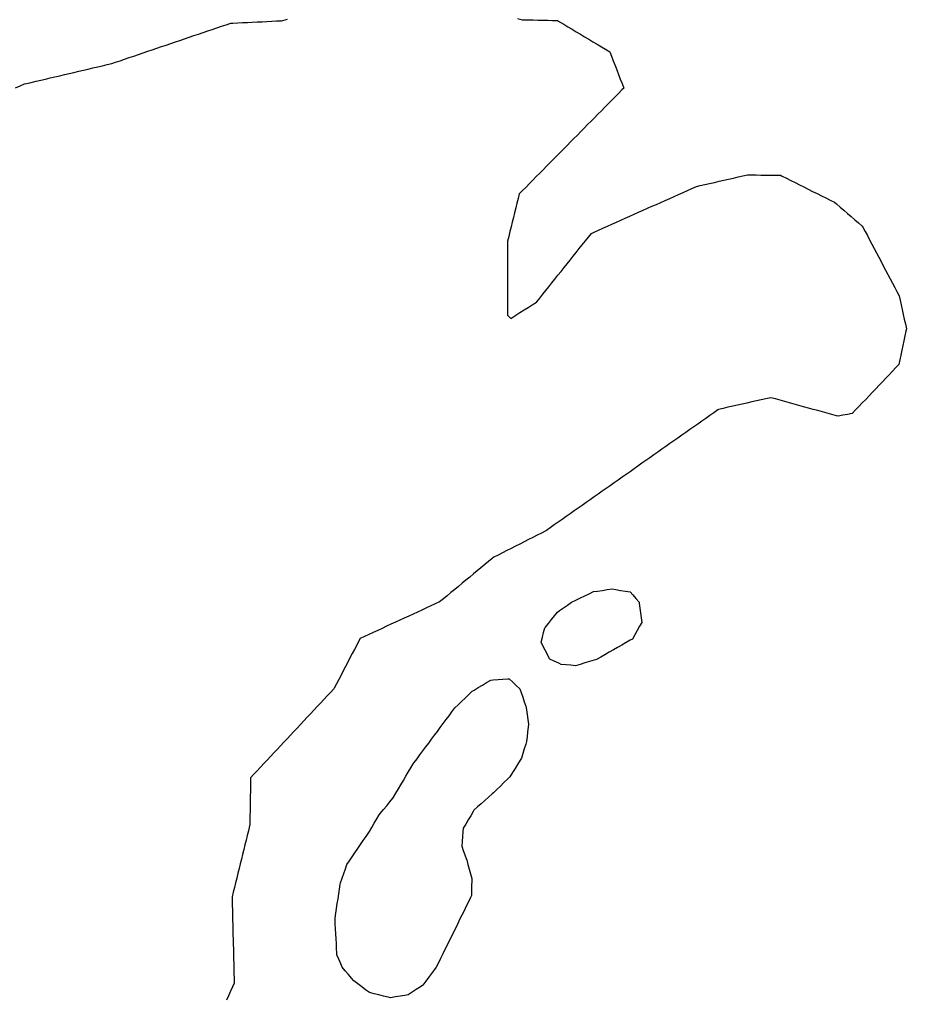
# Model space of a CAD drawing. Header units: millimetres. Extents: x 257 to 2289, y 96 to 1983.
# Drawn here: x 439.4 to 621.4, y 1051.6 to 1252.6 of the extents above; entities that cross this region are included whole.
import ezdxf

# ---------------------------------------------------------------- set-up
doc = ezdxf.new("R2010")
doc.units = ezdxf.units.MM
for name, color, linetype in [('ALL_HOLES', 1, 'Continuous'), ('ALL_ISLANDS', 7, 'Continuous'), ('OUTLINE_ISLAND_01', 7, 'Continuous'), ('OUTLINE_ISLAND_01_HOLE_28', 1, 'Continuous'), ('OUTLINE_ISLAND_01_HOLE_29', 1, 'Continuous')]:
    doc.layers.add(name, color=color, linetype=linetype)

msp = doc.modelspace()

# ---------------------------------------------------------------- linework, layer by layer
at = {"layer": 'ALL_HOLES'}
for points in [[(546.4013, 1124.8845), (546.6644, 1125.8493), (546.9275, 1126.814), (547.1906, 1127.7788), (547.2962, 1127.9116), (547.9184, 1128.6945), (548.5405, 1129.4774), (549.1627, 1130.2602), (549.7849, 1131.0431), (550.1934, 1131.3297), (551.012, 1131.9041), (551.8306, 1132.4785), (552.6492, 1133.0528), (552.6623, 1133.0591), (553.5635, 1133.4925), (554.4647, 1133.9258), (555.3659, 1134.3592), (556.2671, 1134.7926), (557.1683, 1135.226), (557.9925, 1135.3443), (558.9823, 1135.4865), (559.9722, 1135.6286), (560.962, 1135.7708), (561.7291, 1135.6454), (562.716, 1135.484), (563.7029, 1135.3227), (564.6898, 1135.1614), (565.2219, 1134.5514), (565.8793, 1133.7979), (566.5368, 1133.0444), (566.5613, 1132.8439), (566.6825, 1131.8512), (566.8037, 1130.8586), (566.9249, 1129.866), (567.0461, 1128.8733), (566.6149, 1128.1136), (566.1214, 1127.2439), (565.6278, 1126.3742), (565.1343, 1125.5045), (564.7177, 1125.2655), (563.8503, 1124.7679), (562.9829, 1124.2703), (562.1155, 1123.7727), (561.248, 1123.2751), (560.3806, 1122.7775), (559.5132, 1122.2799), (558.6458, 1121.7823), (557.7784, 1121.2847), (557.3269, 1121.1519), (556.3675, 1120.8697), (555.4082, 1120.5876), (554.4488, 1120.3054), (553.4894, 1120.0233), (552.5288, 1120.1156), (551.5333, 1120.2113), (550.5379, 1120.3069), (550.029, 1120.5324), (549.1147, 1120.9375), (548.2004, 1121.3425), (548.1395, 1121.4624), (547.6867, 1122.354), (547.2338, 1123.2456), (546.7809, 1124.1371)], [(539.8505, 1117.326), (540.5833, 1116.6455), (541.3161, 1115.9651), (542.0489, 1115.2846), (542.3077, 1114.5372), (542.6349, 1113.5923), (542.9622, 1112.6473), (543.2894, 1111.7024), (543.3933, 1110.98), (543.5357, 1109.9902), (543.678, 1109.0004), (543.8204, 1108.0106), (543.7571, 1107.4453), (543.6459, 1106.4515), (543.5347, 1105.4577), (543.4234, 1104.4639), (543.2485, 1103.9004), (542.9521, 1102.9454), (542.6556, 1101.9903), (542.3592, 1101.0353), (542.111, 1100.6362), (541.5828, 1099.787), (541.0547, 1098.9379), (540.5265, 1098.0887), (539.9984, 1097.2396), (539.4841, 1096.7357), (538.7698, 1096.0359), (538.0555, 1095.3361), (537.3411, 1094.6363), (536.6268, 1093.9365), (536.3725, 1093.7111), (535.624, 1093.048), (534.8755, 1092.3848), (534.127, 1091.7217), (533.3785, 1091.0586), (532.63, 1090.3954), (532.465, 1090.1167), (531.9556, 1089.2562), (531.4461, 1088.3957), (530.9367, 1087.5352), (530.4272, 1086.6747), (530.3681, 1085.9735), (530.2841, 1084.977), (530.2001, 1083.9805), (530.1161, 1082.9841), (530.4305, 1082.1323), (530.7768, 1081.1942), (531.1232, 1080.2561), (531.136, 1080.2075), (531.3917, 1079.2408), (531.6475, 1078.274), (531.9032, 1077.3073), (532.1589, 1076.3405), (532.1548, 1075.8606), (532.1461, 1074.8607), (532.1374, 1073.8607), (532.1287, 1072.8608), (531.9291, 1072.4579), (531.4851, 1071.5618), (531.0412, 1070.6658), (530.5972, 1069.7697), (530.1532, 1068.8737), (529.7562, 1068.0673), (529.3145, 1067.1701), (528.8728, 1066.273), (528.4311, 1065.3758), (527.9894, 1064.4786), (527.5477, 1063.5815), (527.106, 1062.6843), (526.6643, 1061.7872), (526.2226, 1060.89), (525.7809, 1059.9928), (525.3392, 1059.0957), (524.8975, 1058.1985), (524.5206, 1057.6957), (523.9208, 1056.8955), (523.3211, 1056.0953), (522.7213, 1055.2951), (522.1216, 1054.4949), (521.6272, 1054.1661), (520.7945, 1053.6124), (519.9618, 1053.0586), (519.1291, 1052.5048), (518.4681, 1052.3952), (517.4816, 1052.2315), (516.495, 1052.0678), (515.5085, 1051.9041), (515.047, 1052.0189), (514.0766, 1052.2603), (513.1062, 1052.5018), (512.1358, 1052.7432), (511.1654, 1052.9847), (510.3942, 1053.5588), (509.5921, 1054.1559), (508.79, 1054.7531), (507.9879, 1055.3503), (507.5168, 1055.9034), (506.8684, 1056.6648), (506.22, 1057.4261), (505.5717, 1058.1874), (505.2797, 1058.8907), (504.8963, 1059.8143), (504.5129, 1060.7379), (504.497, 1061.0287), (504.4425, 1062.0272), (504.3879, 1063.0257), (504.3333, 1064.0242), (504.2787, 1065.0227), (504.2242, 1066.0212), (504.1696, 1067.0197), (504.115, 1068.0183), (504.1486, 1068.2499), (504.2921, 1069.2396), (504.4357, 1070.2292), (504.5792, 1071.2188), (504.7227, 1072.2085), (504.8662, 1073.1981), (505.0097, 1074.1878), (505.1533, 1075.1774), (505.2615, 1075.4922), (505.5865, 1076.4379), (505.9116, 1077.3836), (506.2367, 1078.3292), (506.5618, 1079.2749), (507.0736, 1080.0209), (507.6393, 1080.8455), (508.2051, 1081.6701), (508.7708, 1082.4947), (509.3366, 1083.3192), (509.9023, 1084.1438), (510.4681, 1084.9684), (511.0338, 1085.793), (511.1555, 1085.9997), (511.6628, 1086.8614), (512.1702, 1087.7232), (512.6775, 1088.5849), (513.1849, 1089.4467), (513.4515, 1089.7703), (514.0873, 1090.5421), (514.7231, 1091.314), (515.359, 1092.0858), (515.9948, 1092.8576), (516.0971, 1093.0305), (516.6063, 1093.8911), (517.1156, 1094.7517), (517.6248, 1095.6124), (518.1341, 1096.473), (518.6433, 1097.3336), (519.1525, 1098.1942), (519.6618, 1099.0548), (520.171, 1099.9155), (520.3425, 1100.1456), (520.9401, 1100.9474), (521.5376, 1101.7493), (522.1352, 1102.5511), (522.7327, 1103.3529), (523.3302, 1104.1548), (523.9278, 1104.9566), (524.5253, 1105.7584), (525.1229, 1106.5603), (525.7204, 1107.3621), (526.318, 1108.1639), (526.9155, 1108.9658), (527.5131, 1109.7676), (528.1106, 1110.5695), (528.7081, 1111.3713), (529.3607, 1111.9991), (530.0813, 1112.6924), (530.802, 1113.3857), (531.5226, 1114.079), (532.2432, 1114.7723), (532.6429, 1115.0126), (533.4999, 1115.5278), (534.357, 1116.043), (535.214, 1116.5582), (536.0711, 1117.0735), (536.5798, 1117.1074), (537.5776, 1117.1741), (538.5754, 1117.2408), (539.5732, 1117.3074)]]:
    msp.add_lwpolyline(points, close=True, dxfattribs=at)
at = {"layer": 'ALL_ISLANDS'}
for points in [[(438.5456, 1238.5885), (439.4644, 1238.9831), (440.3833, 1239.3777), (440.7913, 1239.4734), (441.7649, 1239.7016), (442.7384, 1239.9299), (443.712, 1240.1582), (444.6856, 1240.3865), (445.6592, 1240.6148), (446.6328, 1240.8431), (447.6064, 1241.0713), (448.58, 1241.2996), (449.5536, 1241.5279), (450.5272, 1241.7562), (451.5008, 1241.9845), (452.4744, 1242.2128), (453.448, 1242.441), (454.4216, 1242.6693), (455.3952, 1242.8976), (456.3688, 1243.1259), (457.3424, 1243.3542), (458.316, 1243.5825), (459.0316, 1243.8252), (459.9787, 1244.1463), (460.9257, 1244.4675), (461.8727, 1244.7886), (462.8197, 1245.1098), (463.7668, 1245.431), (464.7138, 1245.7521), (465.6608, 1246.0733), (466.6078, 1246.3944), (467.5549, 1246.7156), (468.5019, 1247.0368), (469.4489, 1247.3579), (470.3959, 1247.6791), (471.343, 1248.0002), (472.29, 1248.3214), (473.237, 1248.6426), (474.184, 1248.9637), (475.1311, 1249.2849), (476.0781, 1249.606), (477.0251, 1249.9272), (477.9721, 1250.2484), (478.9192, 1250.5695), (479.8662, 1250.8907), (480.8132, 1251.2119), (481.7602, 1251.533), (482.7073, 1251.8542), (483.1388, 1251.8743), (484.1377, 1251.9209), (485.1366, 1251.9674), (486.1355, 1252.014), (487.1344, 1252.0606), (488.1334, 1252.1071), (489.1323, 1252.1537), (490.1312, 1252.2003), (491.1301, 1252.2469), (492.129, 1252.2934), (493.1279, 1252.34), (493.4189, 1252.4132), (494.3886, 1252.6574)], [(541.5292, 1252.8103), (542.4969, 1252.5583), (542.7601, 1252.552), (543.7598, 1252.5281), (544.7595, 1252.5042), (545.7592, 1252.4803), (546.759, 1252.4564), (547.7587, 1252.4325), (548.7584, 1252.4086), (549.7581, 1252.3847), (550.1821, 1252.1324), (551.0414, 1251.621), (551.9008, 1251.1095), (552.7601, 1250.5981), (553.6195, 1250.0867), (554.4788, 1249.5753), (555.3381, 1249.0639), (556.1975, 1248.5525), (557.0568, 1248.0411), (557.9161, 1247.5297), (558.7755, 1247.0183), (559.6348, 1246.5069), (560.4942, 1245.9955), (560.4954, 1245.9922), (560.8545, 1245.0589), (561.2137, 1244.1256), (561.5728, 1243.1923), (561.9319, 1242.259), (562.291, 1241.3257), (562.6501, 1240.3924), (563.0092, 1239.4591), (563.3684, 1238.5258), (562.9898, 1238.1427), (562.287, 1237.4313), (561.5841, 1236.72), (560.8813, 1236.0086), (560.1784, 1235.2973), (559.4756, 1234.5859), (558.7728, 1233.8746), (558.0699, 1233.1632), (557.3671, 1232.4519), (556.6642, 1231.7405), (555.9614, 1231.0292), (555.2586, 1230.3178), (554.5557, 1229.6065), (553.8529, 1228.8951), (553.15, 1228.1838), (552.4472, 1227.4724), (551.7444, 1226.7611), (551.0415, 1226.0497), (550.3387, 1225.3384), (549.6359, 1224.627), (548.933, 1223.9157), (548.2302, 1223.2044), (547.5273, 1222.493), (546.8245, 1221.7817), (546.1217, 1221.0703), (545.4188, 1220.359), (544.716, 1219.6476), (544.0131, 1218.9363), (543.3103, 1218.2249), (542.6075, 1217.5136), (541.9046, 1216.8022), (541.68, 1215.8841), (541.4423, 1214.9128), (541.2046, 1213.9414), (540.9668, 1212.9701), (540.7291, 1211.9987), (540.4914, 1211.0274), (540.2537, 1210.0561), (540.016, 1209.0847), (539.7783, 1208.1134), (539.5406, 1207.1421), (539.5403, 1206.9583), (539.5386, 1205.9583), (539.5369, 1204.9583), (539.5352, 1203.9583), (539.5335, 1202.9583), (539.5318, 1201.9583), (539.5301, 1200.9583), (539.5284, 1199.9583), (539.5266, 1198.9583), (539.5249, 1197.9583), (539.5232, 1196.9583), (539.5215, 1195.9583), (539.5198, 1194.9583), (539.5181, 1193.9583), (539.5164, 1192.9583), (539.5147, 1191.9583), (540.168, 1191.2747), (540.3744, 1191.4048), (541.2205, 1191.9377), (542.0666, 1192.4707), (542.9128, 1193.0037), (543.7589, 1193.5367), (544.605, 1194.0696), (545.4511, 1194.6026), (545.4984, 1194.6617), (546.1225, 1195.443), (546.7467, 1196.2242), (547.3709, 1197.0055), (547.9951, 1197.7868), (548.6193, 1198.568), (549.2435, 1199.3493), (549.8677, 1200.1306), (550.4919, 1200.9118), (551.1161, 1201.6931), (551.7403, 1202.4744), (552.3645, 1203.2556), (552.9887, 1204.0369), (553.6129, 1204.8182), (554.2371, 1205.5995), (554.8613, 1206.3807), (555.4855, 1207.162), (556.1097, 1207.9433), (556.7339, 1208.7245), (557.282, 1208.9695), (558.195, 1209.3774), (559.108, 1209.7854), (560.021, 1210.1934), (560.934, 1210.6013), (561.847, 1211.0093), (562.76, 1211.4172), (563.673, 1211.8252), (564.586, 1212.2332), (565.499, 1212.6411), (566.412, 1213.0491), (567.325, 1213.457), (568.238, 1213.865), (569.151, 1214.273), (570.064, 1214.6809), (570.977, 1215.0889), (571.89, 1215.4968), (572.803, 1215.9048), (573.716, 1216.3128), (574.629, 1216.7207), (575.542, 1217.1287), (576.455, 1217.5366), (577.368, 1217.9446), (578.281, 1218.3526), (579.0403, 1218.5245), (580.0157, 1218.7453), (580.991, 1218.9662), (581.9663, 1219.187), (582.9416, 1219.4079), (583.9169, 1219.6287), (584.8922, 1219.8496), (585.8675, 1220.0704), (586.8428, 1220.2913), (587.8181, 1220.5121), (588.7934, 1220.733), (589.5147, 1220.7225), (590.5145, 1220.708), (591.5144, 1220.6934), (592.5143, 1220.6789), (593.5142, 1220.6644), (594.5141, 1220.6499), (595.514, 1220.6353), (595.867, 1220.4601), (596.7627, 1220.0156), (597.6584, 1219.571), (598.5542, 1219.1264), (599.4499, 1218.6818), (600.3456, 1218.2372), (601.2414, 1217.7926), (602.1371, 1217.348), (603.0329, 1216.9035), (603.9286, 1216.4589), (604.8243, 1216.0143), (605.7201, 1215.5697), (606.6158, 1215.1251), (607.0168, 1214.7804), (607.7751, 1214.1285), (608.5334, 1213.4766), (609.2917, 1212.8248), (610.0501, 1212.1729), (610.8084, 1211.521), (611.5667, 1210.8691), (612.325, 1210.2172), (612.4278, 1210.0231), (612.8955, 1209.1392), (613.3632, 1208.2553), (613.8309, 1207.3714), (614.2986, 1206.4875), (614.7664, 1205.6037), (615.2341, 1204.7198), (615.7018, 1203.8359), (616.1695, 1202.952), (616.6372, 1202.0681), (617.1049, 1201.1843), (617.5726, 1200.3004), (618.0404, 1199.4165), (618.5081, 1198.5326), (618.9758, 1197.6487), (619.4435, 1196.7649), (619.9112, 1195.881), (620.0978, 1195.0299), (620.312, 1194.0531), (620.5262, 1193.0764), (620.7404, 1192.0996), (620.9546, 1191.1228), (621.1688, 1190.146), (621.383, 1189.1692), (621.2734, 1188.6481), (621.0676, 1187.6695), (620.8619, 1186.6909), (620.6561, 1185.7123), (620.4503, 1184.7337), (620.2445, 1183.7551), (620.0387, 1182.7765), (619.8329, 1181.7979), (619.2409, 1181.1784), (618.5501, 1180.4554), (617.8592, 1179.7324), (617.1683, 1179.0094), (616.4775, 1178.2864), (615.7866, 1177.5635), (615.0957, 1176.8405), (614.4049, 1176.1175), (613.714, 1175.3945), (613.0231, 1174.6715), (612.3323, 1173.9485), (611.6414, 1173.2256), (610.9506, 1172.5026), (610.2597, 1171.7796), (609.3219, 1171.5941), (608.3409, 1171.4), (607.3599, 1171.206), (607.0425, 1171.2934), (606.0784, 1171.5591), (605.1144, 1171.8247), (604.1503, 1172.0904), (603.1862, 1172.356), (602.2221, 1172.6217), (601.2581, 1172.8873), (600.294, 1173.153), (599.3299, 1173.4186), (598.3659, 1173.6842), (597.4018, 1173.9499), (596.4377, 1174.2155), (595.4736, 1174.4812), (594.5096, 1174.7468), (593.5455, 1175.0125), (593.5342, 1175.0099), (592.5586, 1174.7906), (591.5829, 1174.5713), (590.6073, 1174.352), (589.6316, 1174.1327), (588.6559, 1173.9134), (587.6803, 1173.6941), (586.7046, 1173.4747), (585.729, 1173.2554), (584.7533, 1173.0361), (583.7777, 1172.8168), (582.802, 1172.5975), (582.6476, 1172.4889), (581.8297, 1171.9134), (581.0119, 1171.338), (580.194, 1170.7626), (579.3761, 1170.1872), (578.5583, 1169.6118), (577.7404, 1169.0364), (576.9225, 1168.461), (576.1047, 1167.8856), (575.2868, 1167.3102), (574.4689, 1166.7348), (573.6511, 1166.1594), (572.8332, 1165.584), (572.0153, 1165.0086), (571.1974, 1164.4332), (570.3796, 1163.8578), (569.5617, 1163.2824), (568.7438, 1162.707), (567.926, 1162.1316), (567.1081, 1161.5561), (566.2902, 1160.9807), (565.4724, 1160.4053), (564.6545, 1159.8299), (563.8366, 1159.2545), (563.0188, 1158.6791), (562.2009, 1158.1037), (561.383, 1157.5283), (560.5652, 1156.9529), (559.7473, 1156.3775), (558.9294, 1155.8021), (558.1116, 1155.2267), (557.2937, 1154.6513), (556.4758, 1154.0759), (555.658, 1153.5005), (554.8401, 1152.9251), (554.0222, 1152.3497), (553.2043, 1151.7743), (552.3865, 1151.1988), (551.5686, 1150.6234), (550.7507, 1150.048), (549.9329, 1149.4726), (549.115, 1148.8972), (548.2971, 1148.3218), (547.4793, 1147.7464), (547.3966, 1147.7046), (546.5043, 1147.2531), (545.6119, 1146.8017), (544.7196, 1146.3503), (543.8273, 1145.8988), (542.935, 1145.4474), (542.0427, 1144.9959), (541.1504, 1144.5445), (540.2581, 1144.0931), (539.3658, 1143.6416), (538.4735, 1143.1902), (537.5812, 1142.7387), (536.6889, 1142.2873), (536.379, 1142.0315), (535.6077, 1141.3951), (534.8363, 1140.7586), (534.065, 1140.1222), (533.2937, 1139.4857), (532.5224, 1138.8492), (531.7511, 1138.2128), (530.9798, 1137.5763), (530.2085, 1136.9399), (529.4372, 1136.3034), (528.6659, 1135.667), (527.8945, 1135.0305), (527.1232, 1134.394), (526.3519, 1133.7576), (525.5806, 1133.1211), (524.6809, 1132.7071), (523.7725, 1132.2891), (522.864, 1131.8711), (521.9556, 1131.453), (521.0472, 1131.035), (520.1387, 1130.617), (519.2303, 1130.1989), (518.3219, 1129.7809), (517.4134, 1129.3629), (516.505, 1128.9449), (515.5966, 1128.5268), (514.6881, 1128.1088), (513.7797, 1127.6908), (512.8713, 1127.2727), (511.9628, 1126.8547), (511.0544, 1126.4367), (510.146, 1126.0187), (509.2375, 1125.6006), (509.0114, 1125.1633), (508.5521, 1124.275), (508.0928, 1123.3867), (507.6335, 1122.4984), (507.1742, 1121.6102), (506.7149, 1120.7219), (506.2556, 1119.8336), (505.7963, 1118.9453), (505.337, 1118.057), (504.8777, 1117.1688), (504.4184, 1116.2805), (503.9591, 1115.3922), (503.8556, 1115.2816), (503.1726, 1114.5512), (502.4896, 1113.8208), (501.8066, 1113.0904), (501.1236, 1112.36), (500.4405, 1111.6296), (499.7575, 1110.8992), (499.0745, 1110.1688), (498.3915, 1109.4384), (497.7085, 1108.708), (497.0254, 1107.9776), (496.3424, 1107.2472), (495.6594, 1106.5168), (494.9764, 1105.7864), (494.2934, 1105.056), (493.6103, 1104.3256), (492.9273, 1103.5952), (492.2443, 1102.8648), (491.5613, 1102.1344), (490.8783, 1101.404), (490.1952, 1100.6736), (489.5122, 1099.9432), (488.8292, 1099.2128), (488.1462, 1098.4824), (487.4632, 1097.752), (486.7801, 1097.0216), (486.7678, 1096.2789), (486.7513, 1095.279), (486.7347, 1094.2791), (486.7181, 1093.2793), (486.7016, 1092.2794), (486.685, 1091.2795), (486.6684, 1090.2797), (486.6519, 1089.2798), (486.6353, 1088.28), (486.6188, 1087.2801), (486.5852, 1087.1447), (486.3447, 1086.174), (486.1041, 1085.2034), (485.8636, 1084.2327), (485.6231, 1083.2621), (485.3825, 1082.2914), (485.142, 1081.3208), (484.9015, 1080.3502), (484.661, 1079.3795), (484.4204, 1078.4089), (484.1799, 1077.4382), (483.9394, 1076.4676), (483.6988, 1075.497), (483.4583, 1074.5263), (483.2178, 1073.5557), (482.9773, 1072.585), (482.9947, 1071.8682), (483.019, 1070.8685), (483.0434, 1069.8687), (483.0677, 1068.869), (483.092, 1067.8693), (483.1163, 1066.8696), (483.1407, 1065.8699), (483.165, 1064.8702), (483.1893, 1063.8705), (483.2136, 1062.8708), (483.238, 1061.8711), (483.2623, 1060.8714), (483.2866, 1059.8717), (483.311, 1058.872), (483.3353, 1057.8723), (483.3596, 1056.8726), (483.3839, 1055.8729), (483.4083, 1054.8732), (483.0723, 1054.1467), (482.6526, 1053.239), (482.2329, 1052.3314), (481.8131, 1051.4237)]]:
    msp.add_lwpolyline(points, dxfattribs=at)
at = {"layer": 'OUTLINE_ISLAND_01'}
for points in [[(438.5456, 1238.5885), (439.4644, 1238.9831), (440.3833, 1239.3777), (440.7913, 1239.4734), (441.7649, 1239.7016), (442.7384, 1239.9299), (443.712, 1240.1582), (444.6856, 1240.3865), (445.6592, 1240.6148), (446.6328, 1240.8431), (447.6064, 1241.0713), (448.58, 1241.2996), (449.5536, 1241.5279), (450.5272, 1241.7562), (451.5008, 1241.9845), (452.4744, 1242.2128), (453.448, 1242.441), (454.4216, 1242.6693), (455.3952, 1242.8976), (456.3688, 1243.1259), (457.3424, 1243.3542), (458.316, 1243.5825), (459.0316, 1243.8252), (459.9787, 1244.1463), (460.9257, 1244.4675), (461.8727, 1244.7886), (462.8197, 1245.1098), (463.7668, 1245.431), (464.7138, 1245.7521), (465.6608, 1246.0733), (466.6078, 1246.3944), (467.5549, 1246.7156), (468.5019, 1247.0368), (469.4489, 1247.3579), (470.3959, 1247.6791), (471.343, 1248.0002), (472.29, 1248.3214), (473.237, 1248.6426), (474.184, 1248.9637), (475.1311, 1249.2849), (476.0781, 1249.606), (477.0251, 1249.9272), (477.9721, 1250.2484), (478.9192, 1250.5695), (479.8662, 1250.8907), (480.8132, 1251.2119), (481.7602, 1251.533), (482.7073, 1251.8542), (483.1388, 1251.8743), (484.1377, 1251.9209), (485.1366, 1251.9674), (486.1355, 1252.014), (487.1344, 1252.0606), (488.1334, 1252.1071), (489.1323, 1252.1537), (490.1312, 1252.2003), (491.1301, 1252.2469), (492.129, 1252.2934), (493.1279, 1252.34), (493.4189, 1252.4132), (494.3886, 1252.6574)], [(541.5292, 1252.8103), (542.4969, 1252.5583), (542.7601, 1252.552), (543.7598, 1252.5281), (544.7595, 1252.5042), (545.7592, 1252.4803), (546.759, 1252.4564), (547.7587, 1252.4325), (548.7584, 1252.4086), (549.7581, 1252.3847), (550.1821, 1252.1324), (551.0414, 1251.621), (551.9008, 1251.1095), (552.7601, 1250.5981), (553.6195, 1250.0867), (554.4788, 1249.5753), (555.3381, 1249.0639), (556.1975, 1248.5525), (557.0568, 1248.0411), (557.9161, 1247.5297), (558.7755, 1247.0183), (559.6348, 1246.5069), (560.4942, 1245.9955), (560.4954, 1245.9922), (560.8545, 1245.0589), (561.2137, 1244.1256), (561.5728, 1243.1923), (561.9319, 1242.259), (562.291, 1241.3257), (562.6501, 1240.3924), (563.0092, 1239.4591), (563.3684, 1238.5258), (562.9898, 1238.1427), (562.287, 1237.4313), (561.5841, 1236.72), (560.8813, 1236.0086), (560.1784, 1235.2973), (559.4756, 1234.5859), (558.7728, 1233.8746), (558.0699, 1233.1632), (557.3671, 1232.4519), (556.6642, 1231.7405), (555.9614, 1231.0292), (555.2586, 1230.3178), (554.5557, 1229.6065), (553.8529, 1228.8951), (553.15, 1228.1838), (552.4472, 1227.4724), (551.7444, 1226.7611), (551.0415, 1226.0497), (550.3387, 1225.3384), (549.6359, 1224.627), (548.933, 1223.9157), (548.2302, 1223.2044), (547.5273, 1222.493), (546.8245, 1221.7817), (546.1217, 1221.0703), (545.4188, 1220.359), (544.716, 1219.6476), (544.0131, 1218.9363), (543.3103, 1218.2249), (542.6075, 1217.5136), (541.9046, 1216.8022), (541.68, 1215.8841), (541.4423, 1214.9128), (541.2046, 1213.9414), (540.9668, 1212.9701), (540.7291, 1211.9987), (540.4914, 1211.0274), (540.2537, 1210.0561), (540.016, 1209.0847), (539.7783, 1208.1134), (539.5406, 1207.1421), (539.5403, 1206.9583), (539.5386, 1205.9583), (539.5369, 1204.9583), (539.5352, 1203.9583), (539.5335, 1202.9583), (539.5318, 1201.9583), (539.5301, 1200.9583), (539.5284, 1199.9583), (539.5266, 1198.9583), (539.5249, 1197.9583), (539.5232, 1196.9583), (539.5215, 1195.9583), (539.5198, 1194.9583), (539.5181, 1193.9583), (539.5164, 1192.9583), (539.5147, 1191.9583), (540.168, 1191.2747), (540.3744, 1191.4048), (541.2205, 1191.9377), (542.0666, 1192.4707), (542.9128, 1193.0037), (543.7589, 1193.5367), (544.605, 1194.0696), (545.4511, 1194.6026), (545.4984, 1194.6617), (546.1225, 1195.443), (546.7467, 1196.2242), (547.3709, 1197.0055), (547.9951, 1197.7868), (548.6193, 1198.568), (549.2435, 1199.3493), (549.8677, 1200.1306), (550.4919, 1200.9118), (551.1161, 1201.6931), (551.7403, 1202.4744), (552.3645, 1203.2556), (552.9887, 1204.0369), (553.6129, 1204.8182), (554.2371, 1205.5995), (554.8613, 1206.3807), (555.4855, 1207.162), (556.1097, 1207.9433), (556.7339, 1208.7245), (557.282, 1208.9695), (558.195, 1209.3774), (559.108, 1209.7854), (560.021, 1210.1934), (560.934, 1210.6013), (561.847, 1211.0093), (562.76, 1211.4172), (563.673, 1211.8252), (564.586, 1212.2332), (565.499, 1212.6411), (566.412, 1213.0491), (567.325, 1213.457), (568.238, 1213.865), (569.151, 1214.273), (570.064, 1214.6809), (570.977, 1215.0889), (571.89, 1215.4968), (572.803, 1215.9048), (573.716, 1216.3128), (574.629, 1216.7207), (575.542, 1217.1287), (576.455, 1217.5366), (577.368, 1217.9446), (578.281, 1218.3526), (579.0403, 1218.5245), (580.0157, 1218.7453), (580.991, 1218.9662), (581.9663, 1219.187), (582.9416, 1219.4079), (583.9169, 1219.6287), (584.8922, 1219.8496), (585.8675, 1220.0704), (586.8428, 1220.2913), (587.8181, 1220.5121), (588.7934, 1220.733), (589.5147, 1220.7225), (590.5145, 1220.708), (591.5144, 1220.6934), (592.5143, 1220.6789), (593.5142, 1220.6644), (594.5141, 1220.6499), (595.514, 1220.6353), (595.867, 1220.4601), (596.7627, 1220.0156), (597.6584, 1219.571), (598.5542, 1219.1264), (599.4499, 1218.6818), (600.3456, 1218.2372), (601.2414, 1217.7926), (602.1371, 1217.348), (603.0329, 1216.9035), (603.9286, 1216.4589), (604.8243, 1216.0143), (605.7201, 1215.5697), (606.6158, 1215.1251), (607.0168, 1214.7804), (607.7751, 1214.1285), (608.5334, 1213.4766), (609.2917, 1212.8248), (610.0501, 1212.1729), (610.8084, 1211.521), (611.5667, 1210.8691), (612.325, 1210.2172), (612.4278, 1210.0231), (612.8955, 1209.1392), (613.3632, 1208.2553), (613.8309, 1207.3714), (614.2986, 1206.4875), (614.7664, 1205.6037), (615.2341, 1204.7198), (615.7018, 1203.8359), (616.1695, 1202.952), (616.6372, 1202.0681), (617.1049, 1201.1843), (617.5726, 1200.3004), (618.0404, 1199.4165), (618.5081, 1198.5326), (618.9758, 1197.6487), (619.4435, 1196.7649), (619.9112, 1195.881), (620.0978, 1195.0299), (620.312, 1194.0531), (620.5262, 1193.0764), (620.7404, 1192.0996), (620.9546, 1191.1228), (621.1688, 1190.146), (621.383, 1189.1692), (621.2734, 1188.6481), (621.0676, 1187.6695), (620.8619, 1186.6909), (620.6561, 1185.7123), (620.4503, 1184.7337), (620.2445, 1183.7551), (620.0387, 1182.7765), (619.8329, 1181.7979), (619.2409, 1181.1784), (618.5501, 1180.4554), (617.8592, 1179.7324), (617.1683, 1179.0094), (616.4775, 1178.2864), (615.7866, 1177.5635), (615.0957, 1176.8405), (614.4049, 1176.1175), (613.714, 1175.3945), (613.0231, 1174.6715), (612.3323, 1173.9485), (611.6414, 1173.2256), (610.9506, 1172.5026), (610.2597, 1171.7796), (609.3219, 1171.5941), (608.3409, 1171.4), (607.3599, 1171.206), (607.0425, 1171.2934), (606.0784, 1171.5591), (605.1144, 1171.8247), (604.1503, 1172.0904), (603.1862, 1172.356), (602.2221, 1172.6217), (601.2581, 1172.8873), (600.294, 1173.153), (599.3299, 1173.4186), (598.3659, 1173.6842), (597.4018, 1173.9499), (596.4377, 1174.2155), (595.4736, 1174.4812), (594.5096, 1174.7468), (593.5455, 1175.0125), (593.5342, 1175.0099), (592.5586, 1174.7906), (591.5829, 1174.5713), (590.6073, 1174.352), (589.6316, 1174.1327), (588.6559, 1173.9134), (587.6803, 1173.6941), (586.7046, 1173.4747), (585.729, 1173.2554), (584.7533, 1173.0361), (583.7777, 1172.8168), (582.802, 1172.5975), (582.6476, 1172.4889), (581.8297, 1171.9134), (581.0119, 1171.338), (580.194, 1170.7626), (579.3761, 1170.1872), (578.5583, 1169.6118), (577.7404, 1169.0364), (576.9225, 1168.461), (576.1047, 1167.8856), (575.2868, 1167.3102), (574.4689, 1166.7348), (573.6511, 1166.1594), (572.8332, 1165.584), (572.0153, 1165.0086), (571.1974, 1164.4332), (570.3796, 1163.8578), (569.5617, 1163.2824), (568.7438, 1162.707), (567.926, 1162.1316), (567.1081, 1161.5561), (566.2902, 1160.9807), (565.4724, 1160.4053), (564.6545, 1159.8299), (563.8366, 1159.2545), (563.0188, 1158.6791), (562.2009, 1158.1037), (561.383, 1157.5283), (560.5652, 1156.9529), (559.7473, 1156.3775), (558.9294, 1155.8021), (558.1116, 1155.2267), (557.2937, 1154.6513), (556.4758, 1154.0759), (555.658, 1153.5005), (554.8401, 1152.9251), (554.0222, 1152.3497), (553.2043, 1151.7743), (552.3865, 1151.1988), (551.5686, 1150.6234), (550.7507, 1150.048), (549.9329, 1149.4726), (549.115, 1148.8972), (548.2971, 1148.3218), (547.4793, 1147.7464), (547.3966, 1147.7046), (546.5043, 1147.2531), (545.6119, 1146.8017), (544.7196, 1146.3503), (543.8273, 1145.8988), (542.935, 1145.4474), (542.0427, 1144.9959), (541.1504, 1144.5445), (540.2581, 1144.0931), (539.3658, 1143.6416), (538.4735, 1143.1902), (537.5812, 1142.7387), (536.6889, 1142.2873), (536.379, 1142.0315), (535.6077, 1141.3951), (534.8363, 1140.7586), (534.065, 1140.1222), (533.2937, 1139.4857), (532.5224, 1138.8492), (531.7511, 1138.2128), (530.9798, 1137.5763), (530.2085, 1136.9399), (529.4372, 1136.3034), (528.6659, 1135.667), (527.8945, 1135.0305), (527.1232, 1134.394), (526.3519, 1133.7576), (525.5806, 1133.1211), (524.6809, 1132.7071), (523.7725, 1132.2891), (522.864, 1131.8711), (521.9556, 1131.453), (521.0472, 1131.035), (520.1387, 1130.617), (519.2303, 1130.1989), (518.3219, 1129.7809), (517.4134, 1129.3629), (516.505, 1128.9449), (515.5966, 1128.5268), (514.6881, 1128.1088), (513.7797, 1127.6908), (512.8713, 1127.2727), (511.9628, 1126.8547), (511.0544, 1126.4367), (510.146, 1126.0187), (509.2375, 1125.6006), (509.0114, 1125.1633), (508.5521, 1124.275), (508.0928, 1123.3867), (507.6335, 1122.4984), (507.1742, 1121.6102), (506.7149, 1120.7219), (506.2556, 1119.8336), (505.7963, 1118.9453), (505.337, 1118.057), (504.8777, 1117.1688), (504.4184, 1116.2805), (503.9591, 1115.3922), (503.8556, 1115.2816), (503.1726, 1114.5512), (502.4896, 1113.8208), (501.8066, 1113.0904), (501.1236, 1112.36), (500.4405, 1111.6296), (499.7575, 1110.8992), (499.0745, 1110.1688), (498.3915, 1109.4384), (497.7085, 1108.708), (497.0254, 1107.9776), (496.3424, 1107.2472), (495.6594, 1106.5168), (494.9764, 1105.7864), (494.2934, 1105.056), (493.6103, 1104.3256), (492.9273, 1103.5952), (492.2443, 1102.8648), (491.5613, 1102.1344), (490.8783, 1101.404), (490.1952, 1100.6736), (489.5122, 1099.9432), (488.8292, 1099.2128), (488.1462, 1098.4824), (487.4632, 1097.752), (486.7801, 1097.0216), (486.7678, 1096.2789), (486.7513, 1095.279), (486.7347, 1094.2791), (486.7181, 1093.2793), (486.7016, 1092.2794), (486.685, 1091.2795), (486.6684, 1090.2797), (486.6519, 1089.2798), (486.6353, 1088.28), (486.6188, 1087.2801), (486.5852, 1087.1447), (486.3447, 1086.174), (486.1041, 1085.2034), (485.8636, 1084.2327), (485.6231, 1083.2621), (485.3825, 1082.2914), (485.142, 1081.3208), (484.9015, 1080.3502), (484.661, 1079.3795), (484.4204, 1078.4089), (484.1799, 1077.4382), (483.9394, 1076.4676), (483.6988, 1075.497), (483.4583, 1074.5263), (483.2178, 1073.5557), (482.9773, 1072.585), (482.9947, 1071.8682), (483.019, 1070.8685), (483.0434, 1069.8687), (483.0677, 1068.869), (483.092, 1067.8693), (483.1163, 1066.8696), (483.1407, 1065.8699), (483.165, 1064.8702), (483.1893, 1063.8705), (483.2136, 1062.8708), (483.238, 1061.8711), (483.2623, 1060.8714), (483.2866, 1059.8717), (483.311, 1058.872), (483.3353, 1057.8723), (483.3596, 1056.8726), (483.3839, 1055.8729), (483.4083, 1054.8732), (483.0723, 1054.1467), (482.6526, 1053.239), (482.2329, 1052.3314), (481.8131, 1051.4237)]]:
    msp.add_lwpolyline(points, dxfattribs=at)
at = {"layer": 'OUTLINE_ISLAND_01_HOLE_28'}
msp.add_lwpolyline([(539.8505, 1117.326), (540.5833, 1116.6455), (541.3161, 1115.9651), (542.0489, 1115.2846), (542.3077, 1114.5372), (542.6349, 1113.5923), (542.9622, 1112.6473), (543.2894, 1111.7024), (543.3933, 1110.98), (543.5357, 1109.9902), (543.678, 1109.0004), (543.8204, 1108.0106), (543.7571, 1107.4453), (543.6459, 1106.4515), (543.5347, 1105.4577), (543.4234, 1104.4639), (543.2485, 1103.9004), (542.9521, 1102.9454), (542.6556, 1101.9903), (542.3592, 1101.0353), (542.111, 1100.6362), (541.5828, 1099.787), (541.0547, 1098.9379), (540.5265, 1098.0887), (539.9984, 1097.2396), (539.4841, 1096.7357), (538.7698, 1096.0359), (538.0555, 1095.3361), (537.3411, 1094.6363), (536.6268, 1093.9365), (536.3725, 1093.7111), (535.624, 1093.048), (534.8755, 1092.3848), (534.127, 1091.7217), (533.3785, 1091.0586), (532.63, 1090.3954), (532.465, 1090.1167), (531.9556, 1089.2562), (531.4461, 1088.3957), (530.9367, 1087.5352), (530.4272, 1086.6747), (530.3681, 1085.9735), (530.2841, 1084.977), (530.2001, 1083.9805), (530.1161, 1082.9841), (530.4305, 1082.1323), (530.7768, 1081.1942), (531.1232, 1080.2561), (531.136, 1080.2075), (531.3917, 1079.2408), (531.6475, 1078.274), (531.9032, 1077.3073), (532.1589, 1076.3405), (532.1548, 1075.8606), (532.1461, 1074.8607), (532.1374, 1073.8607), (532.1287, 1072.8608), (531.9291, 1072.4579), (531.4851, 1071.5618), (531.0412, 1070.6658), (530.5972, 1069.7697), (530.1532, 1068.8737), (529.7562, 1068.0673), (529.3145, 1067.1701), (528.8728, 1066.273), (528.4311, 1065.3758), (527.9894, 1064.4786), (527.5477, 1063.5815), (527.106, 1062.6843), (526.6643, 1061.7872), (526.2226, 1060.89), (525.7809, 1059.9928), (525.3392, 1059.0957), (524.8975, 1058.1985), (524.5206, 1057.6957), (523.9208, 1056.8955), (523.3211, 1056.0953), (522.7213, 1055.2951), (522.1216, 1054.4949), (521.6272, 1054.1661), (520.7945, 1053.6124), (519.9618, 1053.0586), (519.1291, 1052.5048), (518.4681, 1052.3952), (517.4816, 1052.2315), (516.495, 1052.0678), (515.5085, 1051.9041), (515.047, 1052.0189), (514.0766, 1052.2603), (513.1062, 1052.5018), (512.1358, 1052.7432), (511.1654, 1052.9847), (510.3942, 1053.5588), (509.5921, 1054.1559), (508.79, 1054.7531), (507.9879, 1055.3503), (507.5168, 1055.9034), (506.8684, 1056.6648), (506.22, 1057.4261), (505.5717, 1058.1874), (505.2797, 1058.8907), (504.8963, 1059.8143), (504.5129, 1060.7379), (504.497, 1061.0287), (504.4425, 1062.0272), (504.3879, 1063.0257), (504.3333, 1064.0242), (504.2787, 1065.0227), (504.2242, 1066.0212), (504.1696, 1067.0197), (504.115, 1068.0183), (504.1486, 1068.2499), (504.2921, 1069.2396), (504.4357, 1070.2292), (504.5792, 1071.2188), (504.7227, 1072.2085), (504.8662, 1073.1981), (505.0097, 1074.1878), (505.1533, 1075.1774), (505.2615, 1075.4922), (505.5865, 1076.4379), (505.9116, 1077.3836), (506.2367, 1078.3292), (506.5618, 1079.2749), (507.0736, 1080.0209), (507.6393, 1080.8455), (508.2051, 1081.6701), (508.7708, 1082.4947), (509.3366, 1083.3192), (509.9023, 1084.1438), (510.4681, 1084.9684), (511.0338, 1085.793), (511.1555, 1085.9997), (511.6628, 1086.8614), (512.1702, 1087.7232), (512.6775, 1088.5849), (513.1849, 1089.4467), (513.4515, 1089.7703), (514.0873, 1090.5421), (514.7231, 1091.314), (515.359, 1092.0858), (515.9948, 1092.8576), (516.0971, 1093.0305), (516.6063, 1093.8911), (517.1156, 1094.7517), (517.6248, 1095.6124), (518.1341, 1096.473), (518.6433, 1097.3336), (519.1525, 1098.1942), (519.6618, 1099.0548), (520.171, 1099.9155), (520.3425, 1100.1456), (520.9401, 1100.9474), (521.5376, 1101.7493), (522.1352, 1102.5511), (522.7327, 1103.3529), (523.3302, 1104.1548), (523.9278, 1104.9566), (524.5253, 1105.7584), (525.1229, 1106.5603), (525.7204, 1107.3621), (526.318, 1108.1639), (526.9155, 1108.9658), (527.5131, 1109.7676), (528.1106, 1110.5695), (528.7081, 1111.3713), (529.3607, 1111.9991), (530.0813, 1112.6924), (530.802, 1113.3857), (531.5226, 1114.079), (532.2432, 1114.7723), (532.6429, 1115.0126), (533.4999, 1115.5278), (534.357, 1116.043), (535.214, 1116.5582), (536.0711, 1117.0735), (536.5798, 1117.1074), (537.5776, 1117.1741), (538.5754, 1117.2408), (539.5732, 1117.3074)], close=True, dxfattribs=at)
at = {"layer": 'OUTLINE_ISLAND_01_HOLE_29'}
msp.add_lwpolyline([(546.4013, 1124.8845), (546.6644, 1125.8493), (546.9275, 1126.814), (547.1906, 1127.7788), (547.2962, 1127.9116), (547.9184, 1128.6945), (548.5405, 1129.4774), (549.1627, 1130.2602), (549.7849, 1131.0431), (550.1934, 1131.3297), (551.012, 1131.9041), (551.8306, 1132.4785), (552.6492, 1133.0528), (552.6623, 1133.0591), (553.5635, 1133.4925), (554.4647, 1133.9258), (555.3659, 1134.3592), (556.2671, 1134.7926), (557.1683, 1135.226), (557.9925, 1135.3443), (558.9823, 1135.4865), (559.9722, 1135.6286), (560.962, 1135.7708), (561.7291, 1135.6454), (562.716, 1135.484), (563.7029, 1135.3227), (564.6898, 1135.1614), (565.2219, 1134.5514), (565.8793, 1133.7979), (566.5368, 1133.0444), (566.5613, 1132.8439), (566.6825, 1131.8512), (566.8037, 1130.8586), (566.9249, 1129.866), (567.0461, 1128.8733), (566.6149, 1128.1136), (566.1214, 1127.2439), (565.6278, 1126.3742), (565.1343, 1125.5045), (564.7177, 1125.2655), (563.8503, 1124.7679), (562.9829, 1124.2703), (562.1155, 1123.7727), (561.248, 1123.2751), (560.3806, 1122.7775), (559.5132, 1122.2799), (558.6458, 1121.7823), (557.7784, 1121.2847), (557.3269, 1121.1519), (556.3675, 1120.8697), (555.4082, 1120.5876), (554.4488, 1120.3054), (553.4894, 1120.0233), (552.5288, 1120.1156), (551.5333, 1120.2113), (550.5379, 1120.3069), (550.029, 1120.5324), (549.1147, 1120.9375), (548.2004, 1121.3425), (548.1395, 1121.4624), (547.6867, 1122.354), (547.2338, 1123.2456), (546.7809, 1124.1371)], close=True, dxfattribs=at)

doc.saveas('drawing.dxf')
